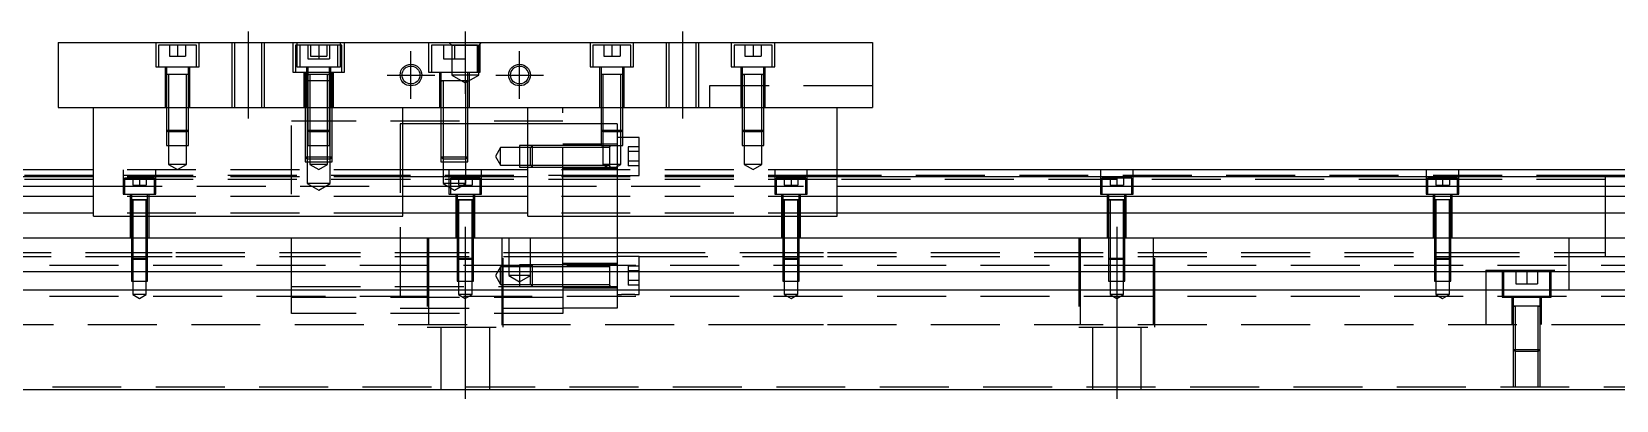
# Model space of a CAD drawing. Extents: x -14 to 771, y -283 to 102.
# Drawn here: x 180.1 to 472, y -239 to -171 of the extents above; entities that cross this region are included whole.
import ezdxf

# ---------------------------------------------------------------- set-up
doc = ezdxf.new("R2010")
doc.units = 0
doc.linetypes.add('CENTER', pattern=[50.8, 31.75, -6.35, 6.35, -6.35])
doc.linetypes.add('DASHED', pattern=[19.05, 12.7, -6.35])
doc.layers.get('0').update_dxf_attribs({"linetype": 'CONTINUOUS'})
doc.layers.add('CENTER', color=1, linetype='CENTER')

msp = doc.modelspace()

# ---------------------------------------------------------------- linework, layer by layer
at = {"color": 7, "linetype": 'CONTINUOUS'}
for p, q in [((185, -172.99), (185, -184.99)), ((185, -172.99), (335, -172.99)), ((335, -172.99), (335, -184.99)), ((209.000006, -178.89), (204.999994, -178.89)), ((209.000006, -178.89), (204.999994, -178.89)), ((231, -180.09), (230.499994, -180.09)), ((235.000006, -178.89), (230.999994, -178.89)), ((235.000006, -178.89), (230.999994, -178.89)), ((231.35, -180.09), (231, -180.09)), ((235, -180.09), (234.65, -180.09)), ((235.500006, -180.09), (235, -180.09)), ((260.500006, -180.09), (255.499994, -180.09)), ((260.500006, -180.09), (255.499994, -180.09)), ((315.000006, -178.89), (310.999994, -178.89)), ((185, -184.99), (335, -184.99)), ((191.5, -204.99), (191.5, -184.99)), ((248.5, -204.99), (248.5, -184.99)), ((271.5, -204.99), (271.5, -184.99)), ((328.5, -204.99), (328.5, -184.99)), ((286.6, -193.99), (286.6, -191.989994)), ((286.6, -193.99), (286.6, -191.989994)), ((191.5, -196.49), (0, -196.49)), ((191.5, -197.742272), (0, -197.742272)), ((271.5, -196.49), (248.5, -196.49)), ((271.5, -197.742272), (248.5, -197.742272)), ((286.6, -195.990006), (286.6, -195.64)), ((520, -196.49), (328.5, -196.49)), ((520, -197.742272), (328.5, -197.742272)), ((0, -199.51668), (191.5, -199.51668)), ((248.5, -199.51668), (271.5, -199.51668)), ((328.5, -199.51668), (520, -199.51668)), ((191.5, -201.413076), (0, -201.413076)), ((201.500006, -201.99), (198.499994, -201.99)), ((199.998804, -201.99), (198.499994, -201.99)), ((201.500006, -201.99), (199.998804, -201.99)), ((271.5, -201.413076), (248.5, -201.413076)), ((261.500006, -201.99), (258.499994, -201.99)), ((259.998804, -201.99), (258.499994, -201.99)), ((261.500006, -201.99), (259.998804, -201.99)), ((321.500006, -201.99), (318.499994, -201.99)), ((319.998804, -201.99), (318.499994, -201.99)), ((321.500006, -201.99), (319.998804, -201.99)), ((520, -201.413076), (328.5, -201.413076)), ((381.500006, -201.99), (378.499994, -201.99)), ((379.998804, -201.99), (378.499994, -201.99)), ((381.500006, -201.99), (379.998804, -201.99)), ((439.998804, -201.99), (438.499994, -201.99)), ((441.500006, -201.99), (439.998804, -201.99)), ((191.5, -204.467372), (0, -204.467372)), ((191.5, -204.99), (248.5, -204.99)), ((271.5, -204.467372), (248.5, -204.467372)), ((271.5, -204.99), (328.5, -204.99)), ((520, -204.467372), (328.5, -204.467372)), ((0, -208.99), (520, -208.99)), ((291.25, -211.74), (291.5, -211.74)), ((520, -215.29), (0, -215.29)), ((286.6, -215.29), (286.6, -213.989994)), ((286.6, -215.99), (286.6, -213.989994)), ((286.6, -215.849954), (286.6, -215.29)), ((286.6, -216.130046), (286.6, -215.849954)), ((520, -218.69), (0, -218.69)), ((286.6, -217.990006), (286.6, -217.98932)), ((458.000006, -221.59), (452.999994, -221.59)), ((0, -236.99), (520, -236.99))]:
    msp.add_line(p, q, dxfattribs=at)
at = {"color": 3, "linetype": 'DASHED'}
for p, q in [((203, -172.99), (203, -177.49)), ((210.5, -173.49), (203.5, -173.49)), ((203.5, -173.49), (203.5, -177.49)), ((205.5, -173.49), (205.5, -175.49)), ((207, -173.49), (207, -175.49)), ((208.5, -173.49), (208.5, -175.49)), ((210.5, -177.49), (210.5, -173.49)), ((211, -177.49), (211, -172.99)), ((217.000006, -172.99), (217.000006, -184.99)), ((217.5, -172.99), (217.5, -184.99)), ((222.5, -184.99), (222.5, -172.99)), ((222.999994, -184.99), (222.999994, -172.99)), ((228.25, -172.99), (228.25, -178.49)), ((229.5, -173.49), (228.75, -173.49)), ((228.75, -173.49), (228.75, -178.49)), ((229, -172.99), (229, -177.49)), ((236.5, -173.49), (229.5, -173.49)), ((229.5, -173.49), (229.5, -177.49)), ((231, -173.49), (231, -175.99)), ((231.5, -173.49), (231.5, -175.49)), ((233, -173.49), (233, -175.49)), ((234.5, -173.49), (234.5, -175.49)), ((235, -173.49), (235, -175.99)), ((237.25, -173.49), (236.5, -173.49)), ((236.5, -177.49), (236.5, -173.49)), ((237, -177.49), (237, -172.99)), ((237.25, -178.49), (237.25, -173.49)), ((237.75, -178.49), (237.75, -172.99)), ((253.25, -172.99), (253.25, -178.49)), ((262.25, -173.49), (253.75, -173.49)), ((253.75, -173.49), (253.75, -178.49)), ((256, -173.49), (256, -175.99)), ((257, -172.99), (257.5, -173.49)), ((257.5, -173.49), (257.5, -178.99)), ((257.5, -173.49), (262.5, -173.49)), ((258, -173.49), (258, -175.99)), ((260, -173.49), (260, -175.99)), ((262.25, -178.49), (262.25, -173.49)), ((262.5, -173.49), (263, -172.99)), ((262.5, -178.99), (262.5, -173.49)), ((262.75, -178.49), (262.75, -172.99)), ((283, -172.99), (283, -177.49)), ((290.5, -173.49), (283.5, -173.49)), ((283.5, -173.49), (283.5, -177.49)), ((285.5, -173.49), (285.5, -175.49)), ((287, -173.49), (287, -175.49)), ((288.5, -173.49), (288.5, -175.49)), ((290.5, -177.49), (290.5, -173.49)), ((291, -177.49), (291, -172.99)), ((297.000006, -172.99), (297.000006, -184.99)), ((297.5, -172.99), (297.5, -184.99)), ((302.5, -184.99), (302.5, -172.99)), ((302.999994, -184.99), (302.999994, -172.99)), ((309, -172.99), (309, -177.49)), ((316.5, -173.49), (309.5, -173.49)), ((309.5, -173.49), (309.5, -177.49)), ((311.5, -173.49), (311.5, -175.49)), ((313, -173.49), (313, -175.49)), ((314.5, -173.49), (314.5, -175.49)), ((316.5, -177.49), (316.5, -173.49)), ((317, -177.49), (317, -172.99)), ((203, -177.49), (211, -177.49)), ((204.75, -177.49), (204.75, -184.99)), ((205, -177.49), (205, -178.89)), ((205.5, -175.49), (207, -175.49)), ((207, -175.49), (208.5, -175.49)), ((209, -178.89), (209, -177.49)), ((209.25, -184.99), (209.25, -177.49)), ((229, -177.49), (237, -177.49)), ((230.75, -177.49), (230.75, -184.99)), ((231, -175.99), (233, -175.99)), ((231, -177.49), (231, -178.89)), ((231.5, -175.49), (233, -175.49)), ((233, -175.49), (234.5, -175.49)), ((233, -175.49), (233, -175.99)), ((233, -175.99), (235, -175.99)), ((235, -178.89), (235, -177.49)), ((235.25, -184.99), (235.25, -177.49)), ((256, -175.99), (258, -175.99)), ((258, -175.99), (260, -175.99)), ((283, -177.49), (291, -177.49)), ((284.75, -177.49), (284.75, -184.99)), ((285, -177.49), (285, -178.89)), ((285.5, -175.49), (287, -175.49)), ((287, -175.49), (288.5, -175.49)), ((289, -178.89), (289, -177.49)), ((289.25, -184.99), (289.25, -177.49)), ((309, -177.49), (317, -177.49)), ((310.75, -177.49), (310.75, -184.99)), ((311, -177.49), (311, -178.89)), ((311.5, -175.49), (313, -175.49)), ((313, -175.49), (314.5, -175.49)), ((315, -178.89), (315, -177.49)), ((315.25, -184.99), (315.25, -177.49)), ((209.000006, -178.89), (204.999994, -178.89)), ((205, -178.885), (205, -178.89)), ((205.216708, -178.89), (205, -178.89)), ((205, -178.89), (205, -184.99)), ((205, -178.89), (205, -178.895)), ((208.783332, -178.89), (205.216708, -178.89)), ((205.35, -178.89), (205.35, -184.99)), ((208.65, -184.99), (208.65, -178.89)), ((209, -178.89), (208.783332, -178.89)), ((209, -178.89), (209, -178.885)), ((209, -184.99), (209, -178.89)), ((209, -178.895), (209, -178.89)), ((228.25, -178.49), (237.75, -178.49)), ((230.25, -178.49), (230.25, -184.99)), ((230.5, -178.49), (230.5, -180.09)), ((230.5, -180.085), (230.5, -180.09)), ((230.757468, -180.09), (230.5, -180.09)), ((230.5, -180.09), (230.5, -184.99)), ((230.5, -180.09), (230.5, -180.095)), ((230.999654, -180.09), (230.757468, -180.09)), ((230.9, -180.09), (230.9, -184.99)), ((231.349616, -180.09), (230.999654, -180.09)), ((235.000006, -178.89), (230.999994, -178.89)), ((231, -178.885), (231, -178.89)), ((231, -178.89), (231.216462, -178.89)), ((231.216708, -178.89), (231, -178.89)), ((231, -178.89), (231, -184.99)), ((231, -178.89), (231, -178.895)), ((234.783332, -178.89), (231.216708, -178.89)), ((234.650424, -180.09), (231.349616, -180.09)), ((231.35, -178.89), (231.35, -184.99)), ((234.65, -180.09), (231.35, -180.09)), ((234.65, -184.99), (234.65, -178.89)), ((235.000386, -180.09), (234.650424, -180.09)), ((235, -178.89), (234.783332, -178.89)), ((234.783538, -178.89), (235, -178.89)), ((235, -178.89), (235, -178.885)), ((235, -184.99), (235, -178.89)), ((235, -178.895), (235, -178.89)), ((235.242552, -180.09), (235.000386, -180.09)), ((235.1, -184.99), (235.1, -180.09)), ((235.5, -180.09), (235.242552, -180.09)), ((235.5, -180.09), (235.5, -178.49)), ((235.5, -180.09), (235.5, -180.085)), ((235.5, -184.99), (235.5, -180.09)), ((235.5, -180.095), (235.5, -180.09)), ((235.75, -184.99), (235.75, -178.49)), ((253.25, -178.49), (262.75, -178.49)), ((255.25, -178.49), (255.25, -184.99)), ((260.500006, -180.09), (255.499994, -180.09)), ((255.5, -178.49), (255.5, -180.09)), ((255.5, -180.085), (255.5, -180.09)), ((255.5, -180.09), (255.757448, -180.09)), ((255.757468, -180.09), (255.5, -180.09)), ((255.5, -180.09), (255.5, -184.99)), ((255.5, -180.09), (255.5, -180.095)), ((260.242552, -180.09), (255.757468, -180.09)), ((255.9, -180.09), (255.9, -184.99)), ((262.5, -178.99), (257.5, -178.99)), ((257.5, -178.99), (260, -180.433376)), ((260, -180.433376), (262.5, -178.99)), ((260.1, -184.99), (260.1, -180.09)), ((260.5, -180.09), (260.242552, -180.09)), ((260.242602, -180.09), (260.5, -180.09)), ((260.5, -180.09), (260.5, -178.49)), ((260.5, -180.09), (260.5, -180.085)), ((260.5, -184.99), (260.5, -180.09)), ((260.5, -180.095), (260.5, -180.09)), ((260.75, -184.99), (260.75, -178.49)), ((289.000006, -178.89), (284.999994, -178.89)), ((289.000006, -178.89), (284.999994, -178.89)), ((289.000006, -178.89), (284.999994, -178.89)), ((285, -178.885), (285, -178.89)), ((285.216708, -178.89), (285, -178.89)), ((285, -178.89), (285, -178.895)), ((285, -178.89), (285, -184.99)), ((288.783332, -178.89), (285.216708, -178.89)), ((285.35, -178.89), (285.35, -184.99)), ((288.65, -184.99), (288.65, -178.89)), ((289, -178.89), (288.783332, -178.89)), ((289, -178.89), (289, -178.885)), ((289, -178.895), (289, -178.89)), ((289, -184.99), (289, -178.89)), ((315.000006, -178.89), (310.999994, -178.89)), ((311, -178.885), (311, -178.89)), ((311, -178.89), (311.216462, -178.89)), ((311.216708, -178.89), (311, -178.89)), ((311, -178.89), (311, -184.99)), ((311, -178.89), (311, -178.895)), ((314.783332, -178.89), (311.216708, -178.89)), ((311.35, -178.89), (311.35, -184.99)), ((314.65, -184.99), (314.65, -178.89)), ((315, -178.89), (314.783332, -178.89)), ((314.783538, -178.89), (315, -178.89)), ((315, -178.89), (315, -178.885)), ((315, -184.99), (315, -178.89)), ((315, -178.895), (315, -178.89)), ((305, -180.99), (305, -184.99)), ((315, -180.99), (305, -180.99)), ((335, -180.99), (315, -180.99)), ((205, -184.99), (205, -189.14)), ((205.000006, -184.99), (205.000006, -189.140006)), ((205.35, -184.99), (205.35, -189.49)), ((208.65, -189.49), (208.65, -184.99)), ((208.999994, -189.140006), (208.999994, -184.99)), ((209, -189.14), (209, -184.99)), ((228, -200.99), (228, -184.99)), ((230.5, -184.99), (230.5, -194.09)), ((230.500006, -184.99), (230.500002, -194.09)), ((230.9, -184.99), (230.9, -194.49)), ((231, -184.99), (231, -189.14)), ((231.000006, -184.99), (231.000002, -189.14)), ((231.35, -184.99), (231.35, -189.49)), ((234.65, -189.49), (234.65, -184.99)), ((234.999998, -189.14), (234.999994, -184.99)), ((235, -189.14), (235, -184.99)), ((235.1, -194.49), (235.1, -184.99)), ((235.499998, -194.09), (235.499994, -184.99)), ((235.5, -194.09), (235.5, -184.99)), ((255.5, -184.99), (255.5, -194.09)), ((255.500006, -184.99), (255.500002, -194.09)), ((255.9, -184.99), (255.9, -194.49)), ((260.1, -194.49), (260.1, -184.99)), ((260.499998, -194.09), (260.499994, -184.99)), ((260.5, -194.09), (260.5, -184.99)), ((278, -204.99), (278, -184.99)), ((285, -184.99), (285, -189.14)), ((285.000006, -184.99), (285.000002, -189.14)), ((285.35, -184.99), (285.35, -189.49)), ((288.65, -189.49), (288.65, -184.99)), ((288.999998, -189.14), (288.999994, -184.99)), ((289, -189.14), (289, -184.99)), ((311, -184.99), (311, -189.14)), ((311.000006, -184.99), (311.000002, -189.14)), ((311.35, -184.99), (311.35, -189.49)), ((314.65, -189.49), (314.65, -184.99)), ((314.999998, -189.14), (314.999994, -184.99)), ((315, -189.14), (315, -184.99)), ((205, -189.14), (209, -189.14)), ((205, -189.14), (205.35, -189.49)), ((205.000006, -189.140006), (205.000006, -191.99)), ((208.65, -189.49), (205.35, -189.49)), ((205.35, -189.49), (205.35, -191.99)), ((208.65, -189.49), (209, -189.14)), ((208.65, -191.99), (208.65, -189.49)), ((208.999994, -191.99), (208.999994, -189.140006)), ((278, -187.49), (228, -187.49)), ((231, -189.14), (235, -189.14)), ((231, -189.14), (231.35, -189.49)), ((231.000002, -189.14), (231.000006, -191.99)), ((234.65, -189.49), (231.35, -189.49)), ((231.35, -189.49), (231.35, -191.99)), ((234.65, -189.49), (235, -189.14)), ((234.65, -191.99), (234.65, -189.49)), ((234.999994, -191.99), (234.999998, -189.14)), ((248, -187.99), (248, -221.99)), ((248.5, -187.99), (248, -187.99)), ((255.5, -187.99), (248.5, -187.99)), ((255.9, -187.99), (255.5, -187.99)), ((260.1, -187.99), (255.9, -187.99)), ((260.5, -187.99), (260.1, -187.99)), ((271.5, -187.99), (260.5, -187.99)), ((278, -187.99), (271.5, -187.99)), ((285, -187.99), (278, -187.99)), ((285.35, -187.99), (285, -187.99)), ((285, -189.14), (289, -189.14)), ((285, -189.14), (285.35, -189.49)), ((285.000002, -189.14), (285.000006, -191.99)), ((288, -187.99), (285.35, -187.99)), ((288.65, -189.49), (285.35, -189.49)), ((285.35, -189.49), (285.35, -191.99)), ((288, -187.99), (288, -189.49)), ((288, -189.49), (288, -200.99)), ((288.65, -189.49), (289, -189.14)), ((288.65, -191.99), (288.65, -189.49)), ((288.999994, -191.99), (288.999998, -189.14)), ((311, -189.14), (315, -189.14)), ((311, -189.14), (311.35, -189.49)), ((311.000002, -189.14), (311.000006, -191.99)), ((314.65, -189.49), (311.35, -189.49)), ((311.35, -189.49), (311.35, -191.99)), ((314.65, -189.49), (315, -189.14)), ((314.65, -191.99), (314.65, -189.49)), ((314.999994, -191.99), (314.999998, -189.14)), ((205.000006, -191.99), (208.999994, -191.99)), ((205.35, -191.99), (205.35, -195.49)), ((208.65, -195.49), (208.65, -191.99)), ((231.000006, -191.99), (234.999994, -191.99)), ((231.35, -191.99), (231.35, -195.49)), ((234.65, -195.49), (234.65, -191.99)), ((266.5, -192.34), (265.547372, -193.99)), ((266.5, -195.64), (266.5, -192.34)), ((270, -192.34), (266.5, -192.34)), ((272.35, -191.990002), (270, -191.990006)), ((270, -191.990006), (270, -195.989994)), ((272, -192.34), (270, -192.34)), ((272.35, -191.99), (272, -192.34)), ((272, -195.64), (272, -192.34)), ((278, -192.34), (272, -192.34)), ((272.35, -191.99), (272.35, -195.99)), ((278, -191.990002), (272.35, -191.99)), ((278, -191.990006), (272.35, -191.990002)), ((288, -191.74), (278, -191.74)), ((285.000006, -191.99), (278, -191.990002)), ((286.6, -192.34), (278, -192.34)), ((285.000006, -191.99), (288.999994, -191.99)), ((285.35, -191.99), (285.35, -195.49)), ((286.6, -195.990006), (286.6, -191.989994)), ((286.6, -195.990006), (286.6, -191.989994)), ((286.6, -191.99), (286.6, -192.206668)), ((286.6, -192.206708), (286.6, -191.99)), ((286.6, -191.99), (286.6, -192.206668)), ((286.6, -192.206708), (286.6, -191.99)), ((286.6, -193.849948), (286.6, -192.206708)), ((286.6, -195.64), (286.6, -192.34)), ((288.999994, -190.49), (288, -190.49)), ((288.65, -195.49), (288.65, -191.99)), ((292, -190.49), (288.999994, -190.49)), ((290, -192.25795), (290, -193.123974)), ((292, -192.25795), (290, -192.25795)), ((292, -197.49), (292, -190.49)), ((311.000006, -191.99), (314.999994, -191.99)), ((311.35, -191.99), (311.35, -195.49)), ((314.65, -195.49), (314.65, -191.99)), ((208.65, -195.49), (205.35, -195.49)), ((205.35, -195.49), (207, -196.442628)), ((207, -196.442628), (208.65, -195.49)), ((230.5, -194.09), (235.5, -194.09)), ((230.5, -194.09), (230.9, -194.49)), ((230.500002, -194.09), (230.500006, -194.99)), ((230.500006, -194.99), (235.499994, -194.99)), ((235.1, -194.49), (230.9, -194.49)), ((230.9, -194.49), (230.9, -194.99)), ((230.9, -194.99), (230.9, -198.99)), ((234.65, -195.49), (231.35, -195.49)), ((231.35, -195.49), (233, -196.442628)), ((233, -196.442628), (234.65, -195.49)), ((235.1, -194.49), (235.5, -194.09)), ((235.1, -194.99), (235.1, -194.49)), ((235.1, -198.99), (235.1, -194.99)), ((235.499994, -194.99), (235.499998, -194.09)), ((255.5, -194.09), (260.5, -194.09)), ((255.5, -194.09), (255.9, -194.49)), ((255.500002, -194.09), (255.500006, -194.99)), ((255.500006, -194.99), (260.499994, -194.99)), ((260.1, -194.49), (255.9, -194.49)), ((255.9, -194.49), (255.9, -194.99)), ((255.9, -194.99), (255.9, -198.99)), ((260.1, -194.49), (260.5, -194.09)), ((260.1, -194.99), (260.1, -194.49)), ((260.1, -198.99), (260.1, -194.99)), ((260.499994, -194.99), (260.499998, -194.09)), ((265.547372, -193.99), (266.5, -195.64)), ((288.65, -195.49), (285.35, -195.49)), ((285.35, -195.49), (287, -196.442628)), ((286.6, -195.773332), (286.6, -193.849948)), ((287, -196.442628), (288.65, -195.49)), ((290, -193.123974), (290, -194.856026)), ((292, -193.123974), (290, -193.123974)), ((290, -194.856026), (290, -195.72205)), ((292, -194.856026), (290, -194.856026)), ((314.65, -195.49), (311.35, -195.49)), ((311.35, -195.49), (313, -196.442628)), ((313, -196.442628), (314.65, -195.49)), ((191.5, -197.49), (40.5, -197.49)), ((191.5, -198.24), (40.5, -198.24)), ((248.5, -196.49), (191.5, -196.49)), ((248, -197.49), (191.5, -197.49)), ((248.5, -197.742272), (191.5, -197.742272)), ((248, -198.24), (191.5, -198.24)), ((197, -196.49), (197, -200.99)), ((202.75, -197.99), (197.25, -197.99)), ((197.25, -197.99), (197.25, -200.99)), ((198.75, -197.99), (198.75, -199.29)), ((200, -197.99), (200, -199.29)), ((201.25, -197.99), (201.25, -199.29)), ((202.75, -200.99), (202.75, -197.99)), ((203, -200.99), (203, -196.49)), ((288, -197.49), (248, -197.49)), ((288, -198.24), (248, -198.24)), ((257, -196.49), (257, -200.99)), ((262.75, -197.99), (257.25, -197.99)), ((257.25, -197.99), (257.25, -200.99)), ((258.75, -197.99), (258.75, -199.29)), ((260, -197.99), (260, -199.29)), ((261.25, -197.99), (261.25, -199.29)), ((262.75, -200.99), (262.75, -197.99)), ((263, -200.99), (263, -196.49)), ((266.5, -195.64), (270, -195.64)), ((270, -195.64), (272, -195.64)), ((270, -195.989994), (272.35, -195.989998)), ((328.5, -196.49), (271.5, -196.49)), ((328.5, -197.742272), (271.5, -197.742272)), ((272, -195.64), (278, -195.64)), ((272, -195.64), (272.35, -195.99)), ((272.35, -195.989998), (278, -195.989994)), ((272.35, -195.99), (278, -195.989998)), ((278, -195.64), (286.6, -195.64)), ((278, -195.989998), (286.605, -195.99)), ((278, -196.24), (288, -196.24)), ((286.595, -195.99), (288, -195.99)), ((286.6, -195.773292), (286.6, -195.99)), ((286.6, -195.99), (286.6, -195.773332)), ((288, -197.49), (292, -197.49)), ((328.5, -198.24), (288, -198.24)), ((292, -195.72205), (290, -195.72205)), ((328.5, -197.49), (292, -197.49)), ((317, -196.49), (317, -200.99)), ((322.75, -197.99), (317.25, -197.99)), ((317.25, -197.99), (317.25, -200.99)), ((318.75, -197.99), (318.75, -199.29)), ((320, -197.99), (320, -199.29)), ((321.25, -197.99), (321.25, -199.29)), ((322.75, -200.99), (322.75, -197.99)), ((323, -200.99), (323, -196.49)), ((470, -197.49), (328.5, -197.49)), ((437.25, -198.24), (328.5, -198.24)), ((377, -196.49), (377, -200.99)), ((382.75, -197.99), (377.25, -197.99)), ((377.25, -197.99), (377.25, -200.99)), ((378.75, -197.99), (378.75, -199.29)), ((380, -197.99), (380, -199.29)), ((381.25, -197.99), (381.25, -199.29)), ((382.75, -200.99), (382.75, -197.99)), ((383, -200.99), (383, -196.49)), ((437, -196.49), (437, -200.99)), ((442.75, -197.99), (437.25, -197.99)), ((437.25, -197.99), (437.25, -200.99)), ((442.75, -198.24), (437.25, -198.24)), ((438.75, -197.99), (438.75, -199.29)), ((440, -197.99), (440, -199.29)), ((441.25, -197.99), (441.25, -199.29)), ((442.75, -200.99), (442.75, -197.99)), ((470, -198.24), (442.75, -198.24)), ((443, -200.99), (443, -196.49)), ((470, -197.49), (469.995, -197.49)), ((470, -204.789932), (470, -197.489994)), ((470, -197.490668), (470, -197.49)), ((475, -197.49), (470, -197.49)), ((470.005, -197.49), (470, -197.49)), ((470, -198.038872), (470, -197.490668)), ((470, -204.78995), (470, -198.038872)), ((191.5, -199.51668), (248.5, -199.51668)), ((197, -200.99), (203, -200.99)), ((198.25, -200.99), (198.25, -208.99)), ((198.5, -200.99), (198.5, -201.99)), ((198.75, -199.29), (200, -199.29)), ((200, -199.29), (201.25, -199.29)), ((201.5, -201.99), (201.5, -200.99)), ((201.75, -208.99), (201.75, -200.99)), ((235.1, -198.99), (230.9, -198.99)), ((230.9, -198.99), (233, -200.202436)), ((233, -200.202436), (235.1, -198.99)), ((260.1, -198.99), (255.9, -198.99)), ((255.9, -198.99), (258, -200.202436)), ((257, -200.99), (263, -200.99)), ((258, -200.202436), (260.1, -198.99)), ((258.25, -200.99), (258.25, -208.99)), ((258.5, -200.99), (258.5, -201.99)), ((258.75, -199.29), (260, -199.29)), ((260, -199.29), (261.25, -199.29)), ((261.5, -201.99), (261.5, -200.99)), ((261.75, -208.99), (261.75, -200.99)), ((271.5, -199.51668), (328.5, -199.51668)), ((288, -200.99), (288, -204.99)), ((317, -200.99), (323, -200.99)), ((318.25, -200.99), (318.25, -208.99)), ((318.5, -200.99), (318.5, -201.99)), ((318.75, -199.29), (320, -199.29)), ((320, -199.29), (321.25, -199.29)), ((321.5, -201.99), (321.5, -200.99)), ((321.75, -208.99), (321.75, -200.99)), ((377, -200.99), (383, -200.99)), ((378.25, -200.99), (378.25, -208.99)), ((378.5, -200.99), (378.5, -201.99)), ((378.75, -199.29), (380, -199.29)), ((380, -199.29), (381.25, -199.29)), ((381.5, -201.99), (381.5, -200.99)), ((381.75, -208.99), (381.75, -200.99)), ((437, -200.99), (443, -200.99)), ((438.25, -200.99), (438.25, -208.99)), ((438.5, -200.99), (438.5, -201.99)), ((438.75, -199.29), (440, -199.29)), ((440, -199.29), (441.25, -199.29)), ((441.5, -201.99), (441.5, -200.99)), ((441.75, -208.99), (441.75, -200.99)), ((248.5, -201.413076), (191.5, -201.413076)), ((201.500006, -201.99), (198.499994, -201.99)), ((198.5, -201.985), (198.5, -201.99)), ((198.5, -201.99), (198.62467, -201.99)), ((198.624678, -201.99), (198.5, -201.99)), ((198.5, -201.99), (198.5, -201.995)), ((198.5, -201.99), (198.5, -208.99)), ((198.62467, -201.99), (201.375392, -201.99)), ((199.998804, -201.99), (198.624678, -201.99)), ((198.75, -201.99), (198.75, -208.99)), ((201.37533, -201.99), (199.998804, -201.99)), ((201.25, -208.99), (201.25, -201.99)), ((201.5, -201.99), (201.37533, -201.99)), ((201.375392, -201.99), (201.5, -201.99)), ((201.5, -201.99), (201.5, -201.985)), ((201.5, -201.995), (201.5, -201.99)), ((201.5, -208.99), (201.5, -201.99)), ((261.500006, -201.99), (258.499994, -201.99)), ((258.5, -201.985), (258.5, -201.99)), ((258.5, -201.99), (258.62467, -201.99)), ((258.624678, -201.99), (258.5, -201.99)), ((258.5, -201.99), (258.5, -201.995)), ((258.5, -201.99), (258.5, -208.99)), ((258.62467, -201.99), (261.375392, -201.99)), ((259.998804, -201.99), (258.624678, -201.99)), ((258.75, -201.99), (258.75, -208.99)), ((261.37533, -201.99), (259.998804, -201.99)), ((261.25, -208.99), (261.25, -201.99)), ((261.5, -201.99), (261.37533, -201.99)), ((261.375392, -201.99), (261.5, -201.99)), ((261.5, -201.99), (261.5, -201.985)), ((261.5, -201.995), (261.5, -201.99)), ((261.5, -208.99), (261.5, -201.99)), ((328.5, -201.413076), (271.5, -201.413076)), ((321.500006, -201.99), (318.499994, -201.99)), ((318.5, -201.985), (318.5, -201.99)), ((318.5, -201.99), (318.62467, -201.99)), ((318.624678, -201.99), (318.5, -201.99)), ((318.5, -201.99), (318.5, -201.995)), ((318.5, -201.99), (318.5, -208.99)), ((318.62467, -201.99), (321.375392, -201.99)), ((319.998804, -201.99), (318.624678, -201.99)), ((318.75, -201.99), (318.75, -208.99)), ((321.37533, -201.99), (319.998804, -201.99)), ((321.25, -208.99), (321.25, -201.99)), ((321.5, -201.99), (321.37533, -201.99)), ((321.375392, -201.99), (321.5, -201.99)), ((321.5, -201.99), (321.5, -201.985)), ((321.5, -201.995), (321.5, -201.99)), ((321.5, -208.99), (321.5, -201.99)), ((381.500006, -201.99), (378.499994, -201.99)), ((378.5, -201.985), (378.5, -201.99)), ((378.5, -201.99), (378.62467, -201.99)), ((378.624678, -201.99), (378.5, -201.99)), ((378.5, -201.99), (378.5, -201.995)), ((378.5, -201.99), (378.5, -208.99)), ((378.62467, -201.99), (381.375392, -201.99)), ((379.998804, -201.99), (378.624678, -201.99)), ((378.75, -201.99), (378.75, -208.99)), ((381.37533, -201.99), (379.998804, -201.99)), ((381.25, -208.99), (381.25, -201.99)), ((381.5, -201.99), (381.37533, -201.99)), ((381.375392, -201.99), (381.5, -201.99)), ((381.5, -201.99), (381.5, -201.985)), ((381.5, -201.995), (381.5, -201.99)), ((381.5, -208.99), (381.5, -201.99)), ((441.500006, -201.99), (438.499994, -201.99)), ((438.5, -201.985), (438.5, -201.99)), ((438.624678, -201.99), (438.5, -201.99)), ((438.5, -201.99), (438.5, -208.99)), ((438.5, -201.99), (438.5, -201.995)), ((439.998804, -201.99), (438.624678, -201.99)), ((438.75, -201.99), (438.75, -208.99)), ((441.37533, -201.99), (439.998804, -201.99)), ((441.25, -208.99), (441.25, -201.99)), ((441.5, -201.99), (441.37533, -201.99)), ((441.5, -201.99), (441.5, -201.985)), ((441.5, -208.99), (441.5, -201.99)), ((441.5, -201.995), (441.5, -201.99)), ((248.5, -204.467372), (191.5, -204.467372)), ((328.5, -204.467372), (271.5, -204.467372)), ((278, -208.99), (278, -204.99)), ((288, -204.99), (288, -208.99)), ((470, -208.99), (470, -204.789932)), ((470, -205.190038), (470, -204.78995)), ((470, -208.99023), (470, -205.190038)), ((198.5, -208.99), (198.5, -212.74)), ((198.500006, -208.99), (198.500002, -212.74)), ((198.75, -208.99), (198.75, -212.99)), ((201.25, -212.99), (201.25, -208.99)), ((201.499998, -212.74), (201.499994, -208.99)), ((201.5, -212.74), (201.5, -208.99)), ((228, -215.29), (228, -208.99)), ((253, -208.99), (253, -225.49)), ((253.291796, -215.29), (253.291796, -208.99)), ((258.5, -208.99), (258.5, -212.74)), ((258.500006, -208.99), (258.500002, -212.74)), ((258.75, -208.99), (258.75, -212.99)), ((261.25, -212.99), (261.25, -208.99)), ((261.499998, -212.74), (261.499994, -208.99)), ((261.5, -212.74), (261.5, -208.99)), ((266.708204, -208.99), (266.708204, -215.29)), ((267, -225.49), (267, -208.99)), ((268, -208.99), (268, -215.99)), ((272, -215.99), (272, -208.99)), ((272, -215.99), (272, -208.99)), ((278, -215.29), (278, -208.99)), ((288, -208.99), (288, -215.29)), ((318.5, -208.99), (318.5, -212.74)), ((318.500006, -208.99), (318.500002, -212.74)), ((318.75, -208.99), (318.75, -212.99)), ((321.25, -212.99), (321.25, -208.99)), ((321.499998, -212.74), (321.499994, -208.99)), ((321.5, -212.74), (321.5, -208.99)), ((373, -208.99), (373, -225.49)), ((373.291796, -215.29), (373.291796, -208.99)), ((378.5, -208.99), (378.5, -212.74)), ((378.500006, -208.99), (378.500002, -212.74)), ((378.75, -208.99), (378.75, -212.99)), ((381.25, -212.99), (381.25, -208.99)), ((381.499998, -212.74), (381.499994, -208.99)), ((381.5, -212.74), (381.5, -208.99)), ((386.708204, -208.99), (386.708204, -215.29)), ((387, -225.49), (387, -208.99)), ((438.5, -208.99), (438.5, -212.74)), ((438.500006, -208.99), (438.500006, -212.740006)), ((438.75, -208.99), (438.75, -212.99)), ((441.25, -212.99), (441.25, -208.99)), ((441.499994, -212.740006), (441.499994, -208.99)), ((441.5, -212.74), (441.5, -208.99)), ((463.291796, -215.29), (463.291796, -208.99)), ((470, -212.490006), (470, -208.99)), ((470, -211.941128), (470, -208.99023)), ((56.708204, -211.74), (193.291796, -211.74)), ((56.708204, -212.49), (193.291796, -212.49)), ((193.291796, -211.74), (206.708204, -211.74)), ((193.291796, -212.49), (206.708204, -212.49)), ((198.5, -212.74), (201.5, -212.74)), ((198.5, -212.74), (198.75, -212.99)), ((198.500002, -212.74), (198.500006, -215.29)), ((201.25, -212.99), (198.75, -212.99)), ((198.75, -212.99), (198.75, -216.99)), ((201.25, -212.99), (201.5, -212.74)), ((201.25, -216.99), (201.25, -212.99)), ((201.499994, -215.29), (201.499998, -212.74)), ((206.708204, -211.74), (228, -211.74)), ((206.708204, -212.49), (228, -212.49)), ((228, -211.74), (248, -211.74)), ((228, -212.49), (248, -212.49)), ((248, -211.74), (278, -211.74)), ((248, -212.489994), (278, -212.489994)), ((248, -212.49), (278, -212.49)), ((258.5, -212.74), (261.5, -212.74)), ((258.5, -212.74), (258.75, -212.99)), ((258.500002, -212.74), (258.500006, -215.29)), ((261.25, -212.99), (258.75, -212.99)), ((258.75, -212.99), (258.75, -216.99)), ((261.25, -212.99), (261.5, -212.74)), ((261.25, -216.99), (261.25, -212.99)), ((261.499994, -215.29), (261.499998, -212.74)), ((278, -211.74), (288, -211.74)), ((278, -212.489994), (288, -212.489994)), ((278, -212.49), (288, -212.49)), ((288, -211.74), (288.5, -211.74)), ((288.5, -212.49), (288, -212.49)), ((288.5, -211.74), (288.75, -211.74)), ((288.75, -212.49), (288.5, -212.49)), ((288.75, -211.74), (291.25, -211.74)), ((291.25, -212.49), (288.75, -212.49)), ((291.5, -212.49), (291.25, -212.49)), ((291.5, -211.74), (313.291796, -211.74)), ((292, -212.49), (291.5, -212.49)), ((292, -215.29), (292, -212.49)), ((292, -212.49), (313.291796, -212.49)), ((313.291796, -211.74), (326.708204, -211.74)), ((313.291796, -212.49), (326.708204, -212.49)), ((318.5, -212.74), (321.5, -212.74)), ((318.5, -212.74), (318.75, -212.99)), ((318.500002, -212.74), (318.500006, -215.29)), ((321.25, -212.99), (318.75, -212.99)), ((318.75, -212.99), (318.75, -216.99)), ((321.25, -212.99), (321.5, -212.74)), ((321.25, -216.99), (321.25, -212.99)), ((321.499994, -215.29), (321.499998, -212.74)), ((326.708204, -211.74), (438.5, -211.74)), ((326.708204, -212.49), (438.5, -212.49)), ((378.5, -212.74), (381.5, -212.74)), ((378.5, -212.74), (378.75, -212.99)), ((378.500002, -212.74), (378.500006, -215.29)), ((381.25, -212.99), (378.75, -212.99)), ((378.75, -212.99), (378.75, -216.99)), ((381.25, -212.99), (381.5, -212.74)), ((381.25, -216.99), (381.25, -212.99)), ((381.499994, -215.29), (381.499998, -212.74)), ((438.5, -211.74), (438.75, -211.74)), ((438.5, -212.49), (438.75, -212.49)), ((438.5, -212.74), (441.5, -212.74)), ((438.5, -212.74), (438.75, -212.99)), ((438.500006, -212.740006), (438.500006, -215.29)), ((438.75, -211.74), (441.25, -211.74)), ((438.75, -212.49), (441.25, -212.49)), ((441.25, -212.99), (438.75, -212.99)), ((438.75, -212.99), (438.75, -216.99)), ((441.25, -211.74), (441.5, -211.74)), ((441.25, -212.49), (441.5, -212.49)), ((441.25, -212.99), (441.5, -212.74)), ((441.25, -216.99), (441.25, -212.99)), ((441.499994, -215.29), (441.499994, -212.740006)), ((441.5, -211.74), (463.291796, -211.74)), ((441.5, -212.49), (463.291796, -212.49)), ((463.291796, -211.74), (470, -211.74)), ((463.291796, -212.49), (470, -212.49)), ((469.995, -212.49), (470, -212.49)), ((470, -212.49), (470, -211.941128)), ((470, -212.49), (475, -212.49)), ((470, -212.49), (470.005, -212.49)), ((520, -214.14), (0, -214.14)), ((198.500006, -215.29), (198.500006, -216.99)), ((201.499994, -216.99), (201.499994, -215.29)), ((228, -217.99), (228, -215.29)), ((253.291796, -218.69), (253.291796, -215.29)), ((258.500006, -215.29), (258.500006, -216.99)), ((261.499994, -216.99), (261.499994, -215.29)), ((266.5, -214.34), (265.547372, -215.99)), ((266.5, -217.64), (266.5, -214.34)), ((270, -214.34), (266.5, -214.34)), ((266.708204, -215.29), (266.708204, -218.69)), ((272.35, -213.990002), (270, -213.990006)), ((270, -213.990006), (270, -217.989994)), ((272, -214.34), (270, -214.34)), ((272.35, -213.99), (272, -214.34)), ((272, -217.64), (272, -214.34)), ((278, -214.34), (272, -214.34)), ((272.35, -213.99), (272.35, -217.99)), ((278, -213.99), (272.35, -213.99)), ((278, -213.990006), (272.35, -213.990002)), ((288, -213.74), (278, -213.74)), ((286.6, -213.99), (278, -213.99)), ((286.6, -214.34), (278, -214.34)), ((278, -217.99), (278, -215.29)), ((286.6, -213.99), (286.595, -213.99)), ((286.6, -217.990006), (286.6, -213.989994)), ((286.6, -213.99), (286.6, -214.206668)), ((286.6, -214.206708), (286.6, -213.99)), ((286.605, -213.99), (286.6, -213.99)), ((288, -213.99), (286.6, -213.99)), ((286.6, -215.289824), (286.6, -214.206708)), ((286.6, -215.78999), (286.6, -215.289824)), ((286.6, -216.19001), (286.6, -215.78999)), ((288, -215.29), (288, -218.69)), ((290, -214.25795), (290, -215.123974)), ((292, -214.25795), (290, -214.25795)), ((290, -215.123974), (290, -216.856026)), ((292, -215.123974), (290, -215.123974)), ((292, -218.69), (292, -215.29)), ((318.500006, -215.29), (318.500006, -216.99)), ((321.499994, -216.99), (321.499994, -215.29)), ((373.291796, -218.69), (373.291796, -215.29)), ((378.500006, -215.29), (378.500006, -216.99)), ((381.499994, -216.99), (381.499994, -215.29)), ((386.708204, -215.29), (386.708204, -218.69)), ((438.500006, -215.29), (438.500006, -216.99)), ((441.499994, -216.99), (441.499994, -215.29)), ((448, -214.99), (448, -215.29)), ((448, -214.99), (463, -214.99)), ((448, -215.29), (448, -218.69)), ((451, -214.99), (451, -219.99)), ((451.25, -214.99), (451.25, -215.29)), ((451.25, -215.29), (451.25, -218.69)), ((453.5, -214.99), (453.5, -217.49)), ((455.5, -214.99), (455.5, -217.49)), ((457.5, -214.99), (457.5, -217.49)), ((459.75, -215.29), (459.75, -214.99)), ((459.75, -218.69), (459.75, -215.29)), ((460, -219.99), (460, -214.99)), ((463.291796, -218.69), (463.291796, -215.29)), ((198.500006, -216.99), (201.499994, -216.99)), ((198.75, -216.99), (198.75, -219.49)), ((201.25, -219.49), (201.25, -216.99)), ((228, -217.99), (278, -217.99)), ((228, -218.69), (228, -217.99)), ((228, -222.99), (228, -218.69)), ((253.291796, -224.99), (253.291796, -218.69)), ((258.500006, -216.99), (261.499994, -216.99)), ((258.75, -216.99), (258.75, -219.49)), ((261.25, -219.49), (261.25, -216.99)), ((265.547372, -215.99), (266.5, -217.64)), ((266.5, -217.64), (270, -217.64)), ((266.708204, -218.69), (266.708204, -224.99)), ((272, -215.99), (268, -215.99)), ((272, -215.99), (268, -215.99)), ((268, -215.99), (270, -217.1447)), ((270, -217.1447), (272, -215.99)), ((270, -217.1447), (272, -215.99)), ((270, -217.64), (272, -217.64)), ((272, -217.64), (278, -217.64)), ((272, -217.64), (272.35, -217.99)), ((278, -217.64), (286.6, -217.64)), ((278, -217.99), (278, -218.69)), ((278, -217.99), (286.6, -217.99)), ((278, -218.24), (288, -218.24)), ((278, -218.69), (278, -222.99)), ((286.595, -217.99), (286.6, -217.99)), ((286.6, -217.98932), (286.6, -216.130046)), ((286.6, -217.773332), (286.6, -216.19001)), ((286.6, -217.773292), (286.6, -217.99)), ((286.6, -217.99), (286.6, -217.773332)), ((286.6, -217.99), (286.605, -217.99)), ((286.6, -217.99), (288, -217.99)), ((288, -218.69), (288, -221.99)), ((292, -216.856026), (290, -216.856026)), ((290, -216.856026), (290, -217.72205)), ((292, -217.72205), (290, -217.72205)), ((292, -219.49), (292, -218.69)), ((318.500006, -216.99), (321.499994, -216.99)), ((318.75, -216.99), (318.75, -219.49)), ((321.25, -219.49), (321.25, -216.99)), ((373.291796, -224.99), (373.291796, -218.69)), ((378.500006, -216.99), (381.499994, -216.99)), ((378.75, -216.99), (378.75, -219.49)), ((381.25, -219.49), (381.25, -216.99)), ((386.708204, -218.69), (386.708204, -224.99)), ((438.500006, -216.99), (441.499994, -216.99)), ((438.75, -216.99), (438.75, -219.49)), ((441.25, -219.49), (441.25, -216.99)), ((448, -218.69), (448, -224.99)), ((451.25, -218.69), (451.25, -219.99)), ((453.5, -217.49), (455.5, -217.49)), ((455.5, -217.49), (457.5, -217.49)), ((459.75, -219.99), (459.75, -218.69)), ((520, -219.84), (0, -219.84)), ((201.25, -219.49), (198.75, -219.49)), ((198.75, -219.49), (200, -220.211688)), ((200, -220.211688), (201.25, -219.49)), ((278, -219.998332), (228, -219.998332)), ((261.25, -219.49), (258.75, -219.49)), ((258.75, -219.49), (260, -220.211688)), ((260, -220.211688), (261.25, -219.49)), ((288, -219.49), (288.75, -219.49)), ((291.25, -219.49), (288.75, -219.49)), ((291.25, -219.49), (292, -219.49)), ((321.25, -219.49), (318.75, -219.49)), ((318.75, -219.49), (320, -220.211688)), ((320, -220.211688), (321.25, -219.49)), ((381.25, -219.49), (378.75, -219.49)), ((378.75, -219.49), (380, -220.211688)), ((380, -220.211688), (381.25, -219.49)), ((441.25, -219.49), (438.75, -219.49)), ((438.75, -219.49), (440, -220.211688)), ((440, -220.211688), (441.25, -219.49)), ((451, -219.99), (460, -219.99)), ((452.75, -219.99), (452.75, -224.99)), ((458.000006, -221.59), (452.999994, -221.59)), ((453, -219.99), (453, -221.595)), ((453, -221.585), (453, -224.99)), ((453, -221.59), (453.257448, -221.59)), ((453.257468, -221.59), (453, -221.59)), ((457.742552, -221.59), (453.257468, -221.59)), ((453.4, -221.59), (453.4, -224.99)), ((457.6, -224.99), (457.6, -221.59)), ((458, -221.59), (457.742552, -221.59)), ((457.742602, -221.59), (458, -221.59)), ((458, -221.595), (458, -219.99)), ((458, -224.99), (458, -221.585)), ((458.25, -224.99), (458.25, -219.99)), ((278, -222.99), (228, -222.99)), ((248, -221.99), (278, -221.99)), ((288, -221.99), (278, -221.99)), ((0, -224.99), (313.291796, -224.99)), ((253, -225.49), (267, -225.49)), ((255.5, -225.49), (255.5, -236.99)), ((264.5, -236.99), (264.5, -225.49)), ((313.291796, -224.99), (326.708204, -224.99)), ((326.708204, -224.99), (463.291796, -224.99)), ((373, -225.49), (387, -225.49)), ((375.5, -225.49), (375.5, -236.99)), ((384.5, -236.99), (384.5, -225.49)), ((453, -224.99), (453, -229.59)), ((453.000006, -224.99), (453.000002, -229.59)), ((453.4, -224.99), (453.4, -229.99)), ((457.6, -229.99), (457.6, -224.99)), ((457.999998, -229.59), (457.999994, -224.99)), ((458, -229.59), (458, -224.99)), ((463.291796, -224.99), (476.708204, -224.99)), ((453, -229.59), (458, -229.59)), ((453, -229.59), (453.4, -229.99)), ((453.000002, -229.59), (453.000006, -236.49)), ((457.6, -229.99), (453.4, -229.99)), ((453.4, -229.99), (453.4, -236.49)), ((457.6, -229.99), (458, -229.59)), ((457.6, -236.49), (457.6, -229.99)), ((457.999994, -236.49), (457.999998, -229.59)), ((12.499994, -236.49), (520, -236.49))]:
    msp.add_line(p, q, dxfattribs=at)
at = {"color": 3, "linetype": 'CONTINUOUS'}
for centre in [(250, -178.99), (270, -178.99)]:
    msp.add_circle(centre, 2, dxfattribs=at)
at = {"color": 7, "linetype": 'CONTINUOUS'}
for centre in [(250, -178.99), (270, -178.99)]:
    msp.add_circle(centre, 1.65, dxfattribs=at)
at = {"layer": 'CENTER', "color": 1, "linetype": 'CENTER'}
for p, q in [((220, -170.99), (220, -186.99)), ((260, -170.99), (260, -182.433376)), ((300, -170.99), (300, -186.99)), ((250, -183.39), (250, -174.59)), ((270, -183.39), (270, -174.59)), ((245.6, -178.99), (254.4, -178.99)), ((265.6, -178.99), (274.4, -178.99)), ((260, -206.99), (260, -238.99)), ((380, -206.99), (380, -238.99))]:
    msp.add_line(p, q, dxfattribs=at)

doc.saveas('drawing.dxf')
